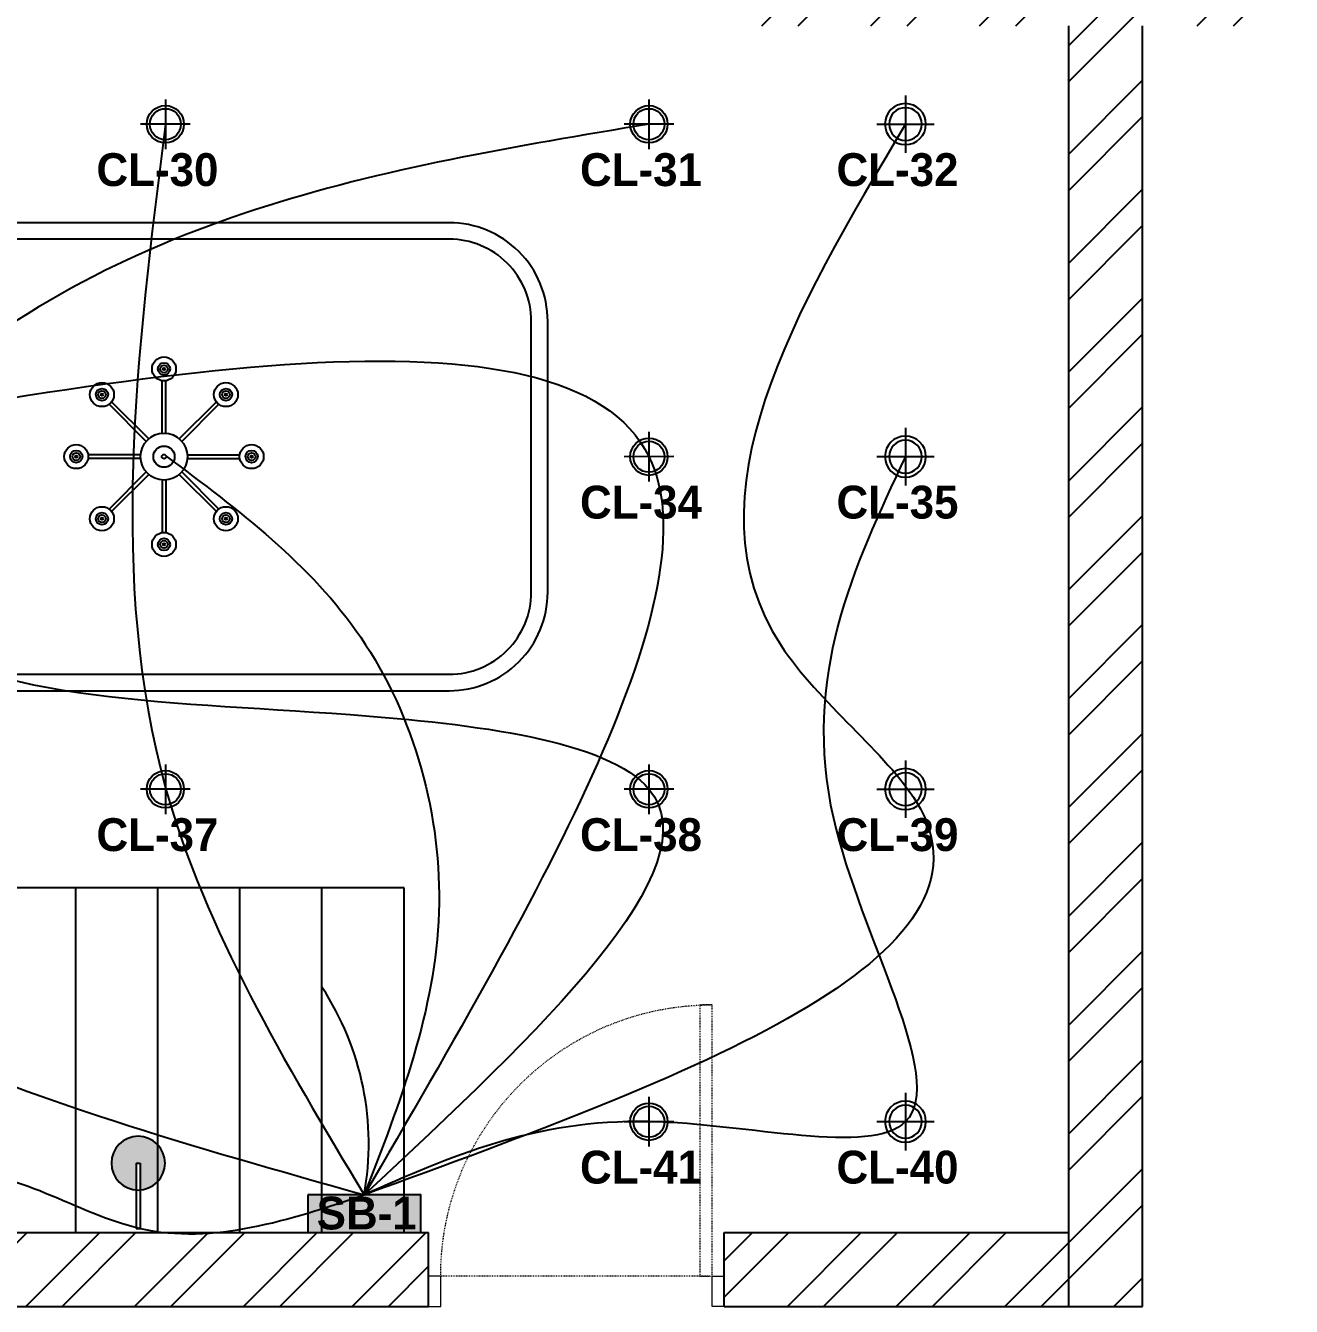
# Model space of a CAD drawing. Header units: inches. Extents: x 9636 to 21597, y -10243 to 557.
# Drawn here: x 13097 to 13251.3, y -3920.1 to -3764.1 of the extents above; entities that cross this region are included whole.
import ezdxf

# ---------------------------------------------------------------- set-up
doc = ezdxf.new("R2010")
doc.units = ezdxf.units.IN
doc.header["$MEASUREMENT"] = 0
for name, pattern in [('AUDIT_D_060311083008-3', [0]), ('DASHED2', [0.375, 0.25, -0.125]), ('HIDDEN', [0.375, 0.25, -0.125])]:
    doc.linetypes.add(name, pattern=pattern)
for name, color, linetype in [('A-DOOR', 251, 'AUDIT_D_060311083008-3'), ('A-Door-Frame', 1, 'Continuous'), ('A-Door-Swing', 8, 'HIDDEN'), ('IEL-HATCH-002', 7, 'Continuous')]:
    doc.layers.add(name, color=color, linetype=linetype)
doc.styles.add('HEMI', font='stylu.ttf')
pattern_1 = [(45, (-2872.014, 157.3), (-6.629126, 6.629126), []), (45, (-2867.594, 157.3), (-6.629126, 6.629126), [])]

# ---------------------------------------------------------------- blocks, each defined once
blk = doc.blocks.new('*U10')
at = {"layer": 'A-Door-Frame', "lineweight": 5}
for p, q in [((0, -100), (0, 0)), ((981.8, -100), (981.8, 0))]:
    blk.add_line(p, q, dxfattribs=at)
for points in [[(0, -100), (40, -100), (40, 0), (0, 0)], [(981.8, -100), (941.8, -100), (941.8, 0), (981.8, 0)]]:
    blk.add_lwpolyline(points, dxfattribs=at)
at = {"layer": 'A-Door-Swing', "linetype": 'DASHED2', "lineweight": 5}
blk.add_line((48.1, 0), (949.9, 0), dxfattribs=at)
blk.add_lwpolyline([(40, 0), (40, 901.8), (80, 901.8), (80, 0)], close=True, dxfattribs=at)
blk.add_arc((40, 0), 901.8, 360, 90, dxfattribs=at)
blk = doc.blocks.new('qwff')
at = {"layer": 'IEL-HATCH-002', "true_color": 0xf27172, "transparency": 33554687}
h = blk.add_hatch(dxfattribs=at)
h.set_pattern_fill('ANSI32', color=11, scale=25)
h.set_pattern_definition(pattern_1)
h.paths.add_polyline_path([(16312.98, -2094.85), (16303.98, -2094.85), (16303.98, -2247.98), (16312.98, -2247.98)])
h.paths.add_polyline_path([(16303.98, -2064.85), (16312.98, -2064.85), (16312.98, -2059.98), (16905.98, -2059.98), (16905.98, -2223.98), (16739.98, -2223.98), (16739.98, -2175.98), (16730.98, -2175.98), (16730.98, -2223.98), (16682.98, -2223.98), (16496.82, -2223.98), (16496.82, -2232.98), (16914.98, -2232.98), (16914.98, -2223.98), (16914.98, -2050.98), (16303.98, -2050.98)])
h = blk.add_hatch(dxfattribs=at)
h.set_pattern_fill('ANSI32', color=11, scale=25)
h.set_pattern_definition(pattern_1)
h.paths.add_polyline_path([(16544.98, -2232.98), (16535.98, -2232.98), (16535.98, -2388.98), (16544.98, -2388.98)])
h.paths.add_polyline_path([(16535.98, -2379.98), (16493.98, -2379.98), (16493.98, -2388.98), (16535.98, -2388.98)])
h.paths.add_polyline_path([(16457.98, -2379.98), (16312.98, -2379.98), (16312.98, -2388.98), (16457.98, -2388.98)])
h.paths.add_polyline_path([(16312.98, -2247.98), (16303.98, -2247.98), (16303.98, -2388.98), (16312.98, -2388.98), (16312.98, -2379.98)])
for p, q in [((16535.98, -2388.98), (16535.98, -2232.98)), ((16544.98, -2388.98), (16544.98, -2232.98)), ((16454.98, -2337.98), (16354.98, -2337.98)), ((16414.98, -2379.98), (16414.98, -2337.98)), ((16424.98, -2379.98), (16424.98, -2337.98)), ((16434.98, -2379.98), (16434.98, -2337.98)), ((16444.98, -2379.98), (16444.98, -2337.98)), ((16454.98, -2379.98), (16454.98, -2337.98)), ((16312.98, -2379.98), (16457.98, -2379.98)), ((16457.98, -2388.98), (16457.98, -2379.98)), ((16493.98, -2379.98), (16535.98, -2379.98)), ((16493.98, -2388.98), (16493.98, -2379.98)), ((16303.98, -2388.98), (16457.98, -2388.98)), ((16493.98, -2388.98), (16544.98, -2388.98))]:
    blk.add_line(p, q)
at = {"layer": 'A-DOOR', "lineweight": 5, "xscale": -0.03666666666666651, "yscale": 0.03666666666666651, "zscale": 0.03666666666666651}
blk.add_blockref('*U10', (16493.98, -2385.31), dxfattribs=at)
blk = doc.blocks.new('DVB')
at = {"color": 30, "linetype": 'ByBlock', "true_color": 0xf26722}
for p, q in [((4631.71, 639.61), (4631.71, 646)), ((4632.16, 639.61), (4632.16, 646)), ((4629.76, 638.62), (4625.24, 643.14)), ((4630.08, 638.93), (4625.56, 643.45)), ((4633.8, 638.93), (4638.32, 643.45)), ((4634.11, 638.62), (4638.64, 643.14)), ((4629.09, 636.98), (4622.69, 636.98)), ((4629.09, 636.53), (4622.69, 636.53)), ((4634.79, 636.98), (4641.19, 636.98)), ((4634.79, 636.53), (4641.19, 636.53)), ((4629.76, 634.9), (4625.24, 630.38)), ((4630.08, 634.58), (4625.56, 630.06)), ((4631.71, 633.9), (4631.71, 627.51)), ((4632.16, 633.9), (4632.16, 627.51)), ((4633.8, 634.58), (4638.32, 630.06)), ((4634.11, 634.9), (4638.64, 630.38))]:
    blk.add_line(p, q, dxfattribs=at)
for centre, radius in [((4631.94, 647.44), 1.46), ((4631.94, 647.44), 0.745), ((4631.94, 647.44), 0.457), ((4631.94, 647.44), 0.155), ((4624.38, 644.31), 1.46), ((4624.38, 644.31), 0.745), ((4624.38, 644.31), 0.457), ((4624.38, 644.31), 0.155), ((4639.49, 644.31), 1.46), ((4639.49, 644.31), 0.745), ((4639.49, 644.31), 0.457), ((4639.49, 644.31), 0.155), ((4631.94, 636.76), 2.86), ((4621.25, 636.76), 1.46), ((4631.94, 636.76), 1.29), ((4642.62, 636.76), 1.46), ((4621.25, 636.76), 0.745), ((4621.25, 636.76), 0.457), ((4621.25, 636.76), 0.155), ((4631.94, 636.76), 0.269), ((4642.62, 636.76), 0.745), ((4642.62, 636.76), 0.457), ((4642.62, 636.76), 0.155), ((4624.38, 629.2), 1.46), ((4639.49, 629.2), 1.46), ((4624.38, 629.2), 0.745), ((4624.38, 629.2), 0.457), ((4624.38, 629.2), 0.155), ((4639.49, 629.2), 0.745), ((4639.49, 629.2), 0.457), ((4639.49, 629.2), 0.155), ((4631.94, 626.07), 1.46), ((4631.94, 626.07), 0.745), ((4631.94, 626.07), 0.457), ((4631.94, 626.07), 0.155)]:
    blk.add_circle(centre, radius, dxfattribs=at)
blk = doc.blocks.new('ger')
at = {"color": 5}
for p, q in [((6473.06, -970.68), (6473.07, -978.68)), ((6469.07, -974.68), (6477.07, -974.68))]:
    blk.add_line(p, q, dxfattribs=at)
for radius in [3, 2.5]:
    blk.add_circle((6473.07, -974.68), radius, dxfattribs=at)
blk = doc.blocks.new('rg')
at = {"color": 6}
for p, q in [((6523.86, -972.55), (6523.86, -979.55)), ((6520.36, -976.05), (6527.36, -976.05))]:
    blk.add_line(p, q, dxfattribs=at)
for radius in [2.5, 2]:
    blk.add_circle((6523.86, -976.05), radius, dxfattribs=at)
blk = doc.blocks.new('5ryh')
at = {"layer": 'IEL-HATCH-002', "true_color": 0x139b48, "transparency": 33554687}
h = blk.add_hatch(color=114, dxfattribs=at)
h.dxf.hatch_style = 1
h.paths.add_polyline_path([(6507.8, -1186.938), (6501.8, -1186.938), (6501.8, -1188.938), (6507.8, -1188.938)])
blk.add_lwpolyline([(6507.8, -1188.938), (6507.8, -1186.938), (6501.8, -1186.938), (6501.8, -1188.938)], close=True)
blk = doc.blocks.new('HT')
at = {"layer": 'IEL-HATCH-002', "true_color": 0xf7f281, "transparency": 33554687}
h = blk.add_hatch(color=51, dxfattribs=at)
h.dxf.hatch_style = 1
h.paths.add_polyline_path([(4618.55, 566.68, 0.962396), (4625.07, 566.43), (4621.82, 566.43), (4621.82, 566.93), (4625.07, 566.93, 0.962396)])
for p, q in [((4621.82, 566.93), (4629.77, 566.93)), ((4621.82, 566.93), (4621.82, 566.43)), ((4621.82, 566.43), (4629.77, 566.43)), ((4629.77, 566.93), (4629.77, 566.43))]:
    blk.add_line(p, q)
blk.add_circle((4621.82, 566.68), 3.27)
blk = doc.blocks.new('THT')
for points in [[(16390.98, -2313.98), (16460.49, -2313.98, 0.414214), (16472.49, -2301.98), (16472.49, -2268.98, 0.414214), (16460.49, -2256.98), (16390.98, -2256.98, 0.414214), (16378.98, -2268.98), (16378.98, -2301.98, 0.414214)], [(16390.98, -2311.98), (16460.49, -2311.98, 0.414214), (16470.49, -2301.98), (16470.49, -2268.98, 0.414214), (16460.49, -2258.98), (16390.98, -2258.98, 0.414214), (16380.98, -2268.98), (16380.98, -2301.98, 0.414214)]]:
    blk.add_lwpolyline(points, format="xyb", close=True)
for name, p in [('qwff', (0, 0)), ('DVB', (11793.79, -2922.23))]:
    blk.add_blockref(name, p)
at = {"xscale": -1}
for name, p, rotation in [('rg', (15540.04, 4278.89), 90), ('rg', (15540.04, 4238.39), 90), ('rg', (15540.04, 4197.89), 90), ('rg', (15540.04, 4157.39), 90), ('HT', (16989.13, 2250.31), 90.00168180669543)]:
    blk.add_blockref(name, p, dxfattribs=dict(at, rotation=rotation))
for name, p, xscale, yscale, zscale, rotation in [('ger', (17163.52, 2653.75), 0.7567862946407661, 0.7567862946407661, 0.7567862946407661, 270), ('ger', (17222.45, 2653.75), 0.7567862946407661, 0.7567862946407661, 0.7567862946407661, 270), ('ger', (17222.45, 2613.25), 0.7567862946407661, 0.7567862946407661, 0.7567862946407661, 270), ('ger', (17163.52, 2572.75), 0.7567862946407661, 0.7567862946407661, 0.7567862946407661, 270), ('ger', (17222.45, 2572.75), 0.7567862946407661, 0.7567862946407661, 0.7567862946407661, 270), ('ger', (17222.45, 2532.25), 0.7567862946407661, 0.7567862946407661, 0.7567862946407661, 270), ('5ryh', (31359.64, -5100.53), 2.292076783467584, 2.292076783467584, 2.292076783467584, 180)]:
    blk.add_blockref(name, p, dxfattribs=dict(xscale=xscale, yscale=yscale, zscale=zscale, rotation=rotation))
at = {"color": 5, "lineweight": 15, "char_height": 4, "width": 15.6204, "attachment_point": 3, "rotation": 0.0094, "style": 'HEMI'}
for s, insert in [('\\pxqc;{\\fStylus BT|b1|i0|c0|p34;CL-30}', (16432.74, -2248.51)), ('\\pxqc;{\\fStylus BT|b1|i0|c0|p34;CL-31}', (16491.67, -2248.51)), ('\\pxqc;{\\fStylus BT|b1|i0|c0|p34;CL-32}', (16522.93, -2248.51)), ('\\pxqc;{\\fStylus BT|b1|i0|c0|p34;CL-34}', (16491.67, -2289.01)), ('\\pxqc;{\\fStylus BT|b1|i0|c0|p34;CL-35}', (16522.93, -2289.01)), ('\\pxqc;{\\fStylus BT|b1|i0|c0|p34;CL-37}', (16432.74, -2329.51)), ('\\pxqc;{\\fStylus BT|b1|i0|c0|p34;CL-38}', (16491.67, -2329.51)), ('\\pxqc;{\\fStylus BT|b1|i0|c0|p34;CL-39}', (16522.93, -2329.51)), ('\\pxqc;{\\fStylus BT|b1|i0|c0|p34;CL-41}', (16491.67, -2370.01)), ('\\pxqc;{\\fStylus BT|b1|i0|c0|p34;CL-40}', (16522.93, -2370.01))]:
    blk.add_mtext(s, dxfattribs=dict(at, insert=insert))

msp = doc.modelspace()

# ---------------------------------------------------------------- linework, layer by layer
at = {"color": 114, "true_color": 0x139b48}
msp.add_arc((13104.07, -3900.29), 34.78, 349.7073, 33.2587, dxfattribs=at)
for points in [[(13173, -3776.09), (13081.86, -3810.89), (13055.15, -3857.09), (13138.31, -3906.51)], [(13055.15, -3776.09), (13078.47, -3836.05), (13136.59, -3848.01), (13173, -3857.09), (13138.31, -3906.51)], [(13114.07, -3776.09), (13114.14, -3857.09), (13138.31, -3906.51)], [(13204.26, -3776.09), (13189.1, -3839.58), (13205.57, -3858.6), (13138.31, -3906.51)], [(13001.15, -3786.02), (13008.35, -3816), (13001.15, -3829.09), (13007.4, -3864.82), (13001.15, -3888.37), (13015.62, -3906.23), (13043.15, -3902.13), (13063.15, -3911.09), (13087.97, -3903.71), (13111.01, -3910.59), (13138.31, -3906.51)], [(13055.15, -3816.59), (13173, -3816.59), (13138.31, -3906.51)], [(13114.16, -3816.52), (13137.87, -3838.59), (13147.4, -3872.09), (13138.31, -3906.51)], [(13204.26, -3816.59), (13195.48, -3860.63), (13204.26, -3897.59), (13173, -3897.59), (13138.31, -3906.51)]]:
    msp.add_spline(points, degree=3, dxfattribs=at)

# ---------------------------------------------------------------- block references
msp.add_blockref('THT', (-3311.83, -1531.12))

# ---------------------------------------------------------------- texts
at = {"color": 1, "lineweight": 15, "insert": (13146.41, -3906.72), "char_height": 4, "width": 15.6204, "attachment_point": 3, "rotation": 0.0094, "style": 'HEMI'}
msp.add_mtext('\\pxqc;{\\fStylus BT|b1|i0|c0|p34;SB-1}', dxfattribs=at)

doc.saveas('drawing.dxf')
